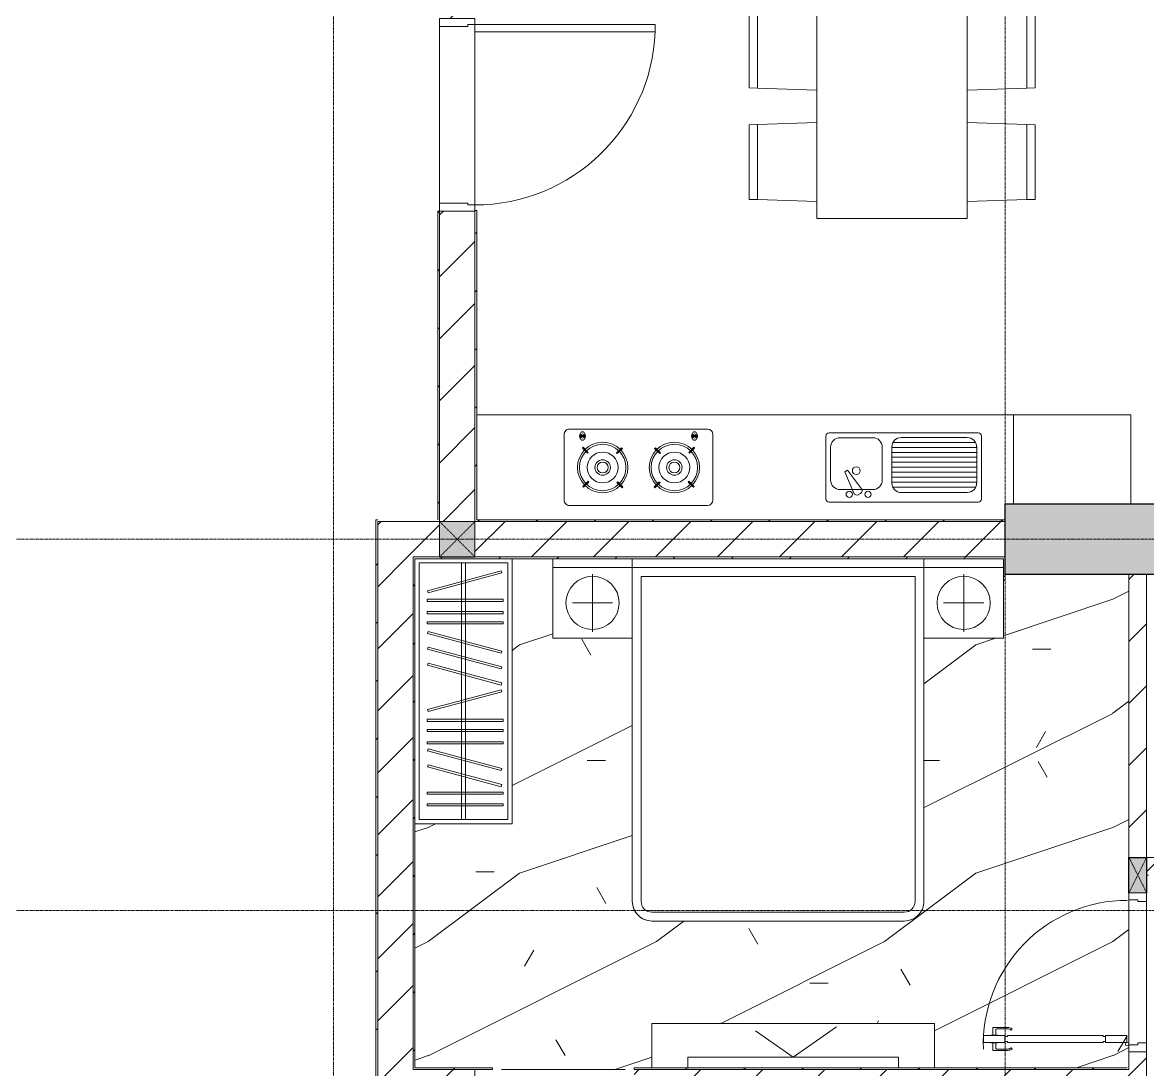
# Model space of a CAD drawing. Header units: millimetres. Extents: x 5121 to 246734, y -48180 to 129206.
# Drawn here: x 116493 to 122858, y 50537 to 56460 of the extents above; entities that cross this region are included whole.
import ezdxf

# ---------------------------------------------------------------- set-up
doc = ezdxf.new("R2010")
doc.units = ezdxf.units.MM
doc.linetypes.add('Dash', pattern=[6, 3, -3])
doc.linetypes.add('Grid Line', pattern=[22.225, 12.7, -3.175, 3.175, -3.175])
for name, color, linetype, lineweight in [('0-1', 7, 'Continuous', 5), ('A-DETL-GENF', 92, 'Continuous', 9), ('A-DETL-GENF-1', 50, 'Continuous', 9), ('A-DOOR', 31, 'Continuous', 9), ('A-DOOR-1', 253, 'Continuous', 9), ('A-DOOR-2', 50, 'Continuous', 9), ('A-DOOR-FRAM', 31, 'Continuous', 9), ('A-FLOR-1', 50, 'Continuous', 9), ('A-FLOR-PATT-1', 9, 'Continuous', 9), ('A-WALL', 113, 'Continuous', 9), ('A-WALL-1', 250, 'Continuous', 18), ('A-WALL-2', 50, 'Continuous', 9), ('A-WALL-PATT-1', 9, 'Continuous', 9), ('A-WALL-PATT-2', 50, 'Continuous', 9), ('A-WALL-PATT-3', 111, 'Continuous', 9), ('I-FURN', 30, 'Continuous', 9), ('I-FURN-1', 253, 'Continuous', 9), ('S-COLS', 52, 'Continuous', 9), ('S-COLS-1', 7, 'Continuous', 5), ('S-COLS-2', 10, 'Continuous', 25), ('S-COLS-3', 50, 'Continuous', 9), ('S-COLS-4', 253, 'Continuous', 9), ('S-COLS-5', 52, 'Continuous', 25), ('S-COLS-6', 52, 'Dash', 9), ('S-COLS-HDLN', 52, 'Dash', 9), ('S-COLS-HDLN-1', 50, 'Dash', 9), ('S-GRID-1', 1, 'Grid Line', 9)]:
    doc.layers.add(name, color=color, linetype=linetype, lineweight=lineweight)
pattern_1 = [(45, (0, 0), (-175.3625, 175.3625), [])]
pattern_2 = [(45, (0, 0), (-164.40233, 164.40233), [])]

# ---------------------------------------------------------------- blocks, each defined once
blk = doc.blocks.new('M_Concrete-Rectangular-Column2 - 400x1300-812637-TKCS_MB TỔNG THỂ TẦNG 1')
at = {"layer": 'S-COLS-3'}
blk.add_hatch(color=256, dxfattribs=at).paths.add_polyline_path([(650, 200), (-650, 200), (-650, -200), (650, -200), (650, 100)])
at = {"layer": 'S-COLS-2'}
for p, q in [((-650, 200), (650, 200)), ((-650, -200), (-650, 200)), ((650, 200), (650, -200)), ((650, -200), (-650, -200))]:
    blk.add_line(p, q, dxfattribs=at)
blk = doc.blocks.new('NCV_TKTC_KET CAU_rvt-1-TKCS_MB TỔNG THỂ TẦNG 1')
at = {"layer": 'S-COLS-3'}
blk.add_blockref('M_Concrete-Rectangular-Column2 - 400x1300-812637-TKCS_MB TỔNG THỂ TẦNG 1', (122702.6, 53536.9), dxfattribs=at)
blk = doc.blocks.new('DOOR_CW_01 CANH MO-PANEL KINH - DIW_01-900x2200-CỬA GỖ VÂN LAMINATE-553393-TKCS_MB TỔNG THỂ TẦNG 1')
at = {"layer": 'A-DETL-GENF-1'}
for p, q in [((-399, 831.8), (-397, 831.8)), ((-399, 792.2), (-399, 831.8)), ((-397, 872), (-357, 872)), ((-397, 752), (-397, 872)), ((-397, 792.2), (-397, 831.8)), ((-357, 872), (-357, 752)), ((-357, 792.2), (-357, 831.8)), ((-355, 831.8), (-357, 831.8)), ((-355, 792.2), (-355, 831.8)), ((-442, 737), (-442, 816.5)), ((-399, 820.5), (-438, 820.5)), ((-434, 799.5), (-434, 737)), ((-399, 803.5), (-430, 803.5)), ((-397, 792.2), (-399, 792.2)), ((-357, 792.2), (-355, 792.2)), ((-355, 820.5), (-316, 820.5)), ((-355, 803.5), (-324, 803.5)), ((-320, 799.5), (-320, 737)), ((-312, 737), (-312, 816.5)), ((-433.9, 711.2), (-427.3, 715.8)), ((-357, 752), (-397, 752)), ((-397, 738), (-391, 738)), ((-397, 738), (-397, 196)), ((-363, 752), (-391, 752)), ((-391, 752), (-391, 738)), ((-363, 738), (-363, 752)), ((-357, 738), (-363, 738)), ((-357, 196), (-357, 738)), ((-320.1, 711.2), (-326.7, 715.8)), ((-397, 196), (-391, 196)), ((-391, 196), (-391, 182)), ((-357, 196), (-363, 196)), ((-363, 182), (-363, 196)), ((-357, 182), (-397, 182)), ((-397, 182), (-397, 62)), ((-391, 182), (-363, 182)), ((-357, 62), (-357, 182)), ((-397, 62), (-357, 62))]:
    blk.add_line(p, q, dxfattribs=at)
blk.add_circle((-407, 60), 10, dxfattribs=at)
for centre, radius, start, end in [((-407, 60), 814, 360, 92), ((-438, 816.5), 4, 90, 180), ((-430, 799.5), 4, 90, 180), ((-324, 799.5), 4, 360, 90), ((-316, 816.5), 4, 0, 90), ((-397, 737), 45, 180, 215), ((-397, 737), 37, 180, 215), ((-357, 737), 37, 325, 0), ((-357, 737), 45, 325, 0)]:
    blk.add_arc(centre, radius, start, end, dxfattribs=at)
at = {"layer": 'A-DOOR-2'}
for p, q in [((-410, 50), (-450, 50)), ((-450, 50), (-450, -50)), ((-410, 0), (-410, 50)), ((-400, 0), (-410, 0)), ((-407, 50), (-382, 50)), ((-400, -50), (-400, 0)), ((410, 0), (400, 0)), ((400, 0), (400, -50)), ((450, 50), (410, 50)), ((410, 50), (410, 0)), ((450, -50), (450, 50)), ((-450, -50), (-400, -50)), ((400, -50), (450, -50))]:
    blk.add_line(p, q, dxfattribs=at)
blk = doc.blocks.new('G1_SOF - BO TRU - 100x200-V107-TKCS_MB TỔNG THỂ TẦNG 1')
at = {"layer": 'S-COLS-3'}
blk.add_hatch(color=256, dxfattribs=at).paths.add_polyline_path([(50, -100), (50, 100), (-50, 100), (-50, -100), (-45.2, -100)])
at = {"layer": 'S-COLS-2'}
for p, q in [((-50, -100), (-50, 100)), ((50, 100), (50, -100)), ((50, -100), (-50, -100))]:
    blk.add_line(p, q, dxfattribs=at)
at = {"layer": 'S-COLS-HDLN-1'}
for p, q in [((50, -100), (-50, 100)), ((-50, -100), (50, 100))]:
    blk.add_line(p, q, dxfattribs=at)
blk = doc.blocks.new('GIUONG NGU-2TAB-1600x2000 - GIUONG NGU-2TAB-1600x2000-851491-TKCS_MB TỔNG THỂ TẦNG 1')
at = {"layer": 'I-FURN-1'}
for p, q in [((569.6, 2050), (1997.1, 2050)), ((1997.1, 2050), (569.6, 2050)), ((1997.1, 2000), (569.6, 2000)), ((458.5, 50), (458.5, 1938.9)), ((458.5, 1938.9), (458.5, 50)), ((508.5, 1938.9), (508.5, 100)), ((2058.2, 100), (2058.2, 1938.9)), ((2108.2, 1938.9), (2108.2, 50)), ((2108.2, 50), (2108.2, 1938.9)), ((8.5, 50), (8.5, 450.3)), ((8.5, 450.3), (458.5, 450.3)), ((8.5, 450.3), (458.5, 450.3)), ((8.5, 50), (8.5, 450.3)), ((458.5, 450.3), (458.5, 50)), ((458.5, 450.3), (458.5, 50)), ((2108.2, 50), (2108.2, 450.3)), ((2108.2, 450.3), (2558.2, 450.3)), ((2108.2, 450.3), (2108.2, 50)), ((2558.2, 450.3), (2108.2, 450.3)), ((2558.2, 450.3), (2558.2, 50)), ((2558.2, 50), (2558.2, 450.3)), ((233.5, 86.8), (233.5, 413.5)), ((2333.2, 86.8), (2333.2, 413.5)), ((120.2, 250.2), (346.8, 250.2)), ((2446.5, 250.2), (2219.8, 250.2)), ((508.5, 100), (2058.2, 100)), ((458.5, 50), (8.5, 50)), ((8.5, 0), (8.5, 50)), ((8.5, 50), (458.5, 50)), ((458.5, 50), (8.5, 50)), ((2108.2, 50), (458.5, 50)), ((458.5, 50), (458.5, 0)), ((458.5, 0), (458.5, 50)), ((458.5, 50), (2108.2, 50)), ((458.5, 50), (2108.2, 50)), ((2558.2, 50), (2108.2, 50)), ((2108.2, 50), (2558.2, 50)), ((2108.2, 0), (2108.2, 50)), ((2108.2, 50), (2108.2, 0)), ((2108.2, 50), (2558.2, 50)), ((2558.2, 50), (2558.2, 0))]:
    blk.add_line(p, q, dxfattribs=at)
for centre in [(233.5, 250.2), (2333.2, 250.2)]:
    blk.add_circle(centre, 150.7, dxfattribs=at)
for centre, radius, start, end in [((569.6, 1938.9), 111.1, 90, 180), ((569.6, 1938.9), 111.1, 90, 180), ((1997.1, 1938.9), 111.1, 0, 90), ((1997.1, 1938.9), 111.1, 360, 90), ((569.6, 1938.9), 61.1, 90, 180), ((1997.1, 1938.9), 61.1, 360, 90)]:
    blk.add_arc(centre, radius, start, end, dxfattribs=at)
blk = doc.blocks.new('TU QUAN AO-SUITE ROOM_3 - TU QUAN AO-SUITE ROOM_3-V109-TKCS_MB TỔNG THỂ TẦNG 1')
at = {"layer": 'I-FURN-1'}
for p, q in [((0, -1500), (0, 0)), ((0, 0), (0, -1500)), ((-526, -24), (-24, -24)), ((-526, -1476), (-526, -24)), ((-526, -24), (-526, -600)), ((-287, -24), (-287, -576)), ((-263, -24), (-263, -576)), ((-24, -24), (-24, -1476)), ((-478.3, -181.1), (-61.3, -69.4)), ((-58.2, -80.9), (-475.2, -192.7)), ((-61.3, -69.4), (-58.2, -80.9)), ((-475.2, -192.7), (-478.3, -181.1)), ((-480.1, -229.7), (-50.1, -229.7)), ((-480.1, -241.7), (-480.1, -229.7)), ((-50.1, -241.7), (-480.1, -241.7)), ((-50.1, -229.7), (-50.1, -241.7)), ((-480.1, -299.2), (-50.1, -299.2)), ((-480.1, -311.2), (-480.1, -299.2)), ((-50.1, -311.2), (-480.1, -311.2)), ((-50.1, -299.2), (-50.1, -311.2)), ((-480.1, -356.4), (-50.1, -356.4)), ((-480.1, -368.4), (-480.1, -356.4)), ((-50.1, -368.4), (-480.1, -368.4)), ((-50.1, -356.4), (-50.1, -368.4)), ((-475.2, -411.5), (-478.3, -423.1)), ((-478.3, -423.1), (-61.3, -534.9)), ((-58.2, -523.3), (-475.2, -411.5)), ((-475.2, -500.3), (-478.3, -511.9)), ((-58.2, -612.1), (-475.2, -500.3)), ((-478.3, -511.9), (-61.3, -623.6)), ((-61.3, -534.9), (-58.2, -523.3)), ((-526, -1476), (-526, -600)), ((-475.2, -591.5), (-478.3, -603.1)), ((-478.3, -603.1), (-61.3, -714.9)), ((-58.2, -703.3), (-475.2, -591.5)), ((-287, -576), (-287, -1476)), ((-263, -576), (-263, -1476)), ((-61.3, -623.6), (-58.2, -612.1)), ((-478.3, -853.9), (-61.3, -742.1)), ((-58.2, -753.7), (-475.2, -865.5)), ((-61.3, -714.9), (-58.2, -703.3)), ((-61.3, -742.1), (-58.2, -753.7)), ((-475.2, -865.5), (-478.3, -853.9)), ((-480.1, -908.6), (-480.1, -920.6)), ((-480.1, -908.6), (-480.1, -920.6)), ((-50.1, -908.6), (-480.1, -908.6)), ((-480.1, -920.6), (-50.1, -920.6)), ((-50.1, -920.6), (-50.1, -908.6)), ((-480.1, -965.8), (-480.1, -977.8)), ((-480.1, -965.8), (-480.1, -977.8)), ((-50.1, -965.8), (-480.1, -965.8)), ((-480.1, -977.8), (-50.1, -977.8)), ((-50.1, -977.8), (-50.1, -965.8)), ((-480.1, -1035.3), (-480.1, -1047.3)), ((-480.1, -1035.3), (-480.1, -1047.3)), ((-50.1, -1035.3), (-480.1, -1035.3)), ((-480.1, -1047.3), (-50.1, -1047.3)), ((-475.2, -1075.3), (-478.3, -1086.9)), ((-58.2, -1187.1), (-475.2, -1075.3)), ((-50.1, -1047.3), (-50.1, -1035.3)), ((-478.3, -1086.9), (-61.3, -1198.6)), ((-475.2, -1166.5), (-478.3, -1178.1)), ((-478.3, -1178.1), (-61.3, -1289.9)), ((-58.2, -1278.3), (-475.2, -1166.5)), ((-61.3, -1198.6), (-58.2, -1187.1)), ((-480.1, -1320.5), (-480.1, -1332.5)), ((-480.1, -1320.5), (-480.1, -1332.5)), ((-50.1, -1320.5), (-480.1, -1320.5)), ((-480.1, -1332.5), (-50.1, -1332.5)), ((-61.3, -1289.9), (-58.2, -1278.3)), ((-50.1, -1332.5), (-50.1, -1320.5)), ((-480.1, -1386.9), (-480.1, -1398.9)), ((-480.1, -1386.9), (-480.1, -1398.9)), ((-50.1, -1386.9), (-480.1, -1386.9)), ((-480.1, -1398.9), (-50.1, -1398.9)), ((-50.1, -1398.9), (-50.1, -1386.9)), ((-550, -1500), (0, -1500)), ((0, -1500), (-550, -1500)), ((-24, -1476), (-526, -1476))]:
    blk.add_line(p, q, dxfattribs=at)
blk = doc.blocks.new('RES_BAN AN - RES_BAN AN-850638-TKCS_MB TỔNG THỂ TẦNG 1')
at = {"layer": 'I-FURN-1'}
for p, q in [((0, 0), (0, -250)), ((1600, -250), (1600, 0)), ((0, -250), (1600, -250))]:
    blk.add_line(p, q, dxfattribs=at)
blk = doc.blocks.new('KE TIVI-2 - KE TIVI-2-842843-TKCS_MB TỔNG THỂ TẦNG 1')
at = {"layer": 'I-FURN-1'}
for p, q in [((-595.6, 0), (-595.6, -60)), ((-595.6, -60), (595.6, -60)), ((0, -60), (-245.7, -232.1)), ((213, -209.1), (0, -60)), ((595.6, -60), (595.6, 0))]:
    blk.add_line(p, q, dxfattribs=at)
blk = doc.blocks.new('HE BEP A1 - HE BEP A 2-V158-TKCS_MB TỔNG THỂ TẦNG 1')
at = {"layer": 'I-FURN'}
for p, q in [((710, 594.4), (720, 594.4)), ((3700, 594.4), (3700, 0)), ((3700, 594.4), (3700, 0)), ((3175.6, 513.2), (2394, 513.2)), ((0, 504.4), (0, 0)), ((662.4, 0), (662.4, 504.4)), ((662.4, 0), (662.4, 504.4)), ((844.9, 120.7), (844.9, 476.9)), ((862.4, 494.4), (1706.9, 494.4)), ((1541.1, 452.3), (1528.6, 445.1)), ((1724.4, 476.9), (1724.4, 120.7)), ((2364, 483.2), (2364, 111.2)), ((3205.6, 483.2), (3205.6, 111.2)), ((871.5, 386.8), (871.5, 182.3)), ((876.4, 408.9), (1346.8, 408.9)), ((1298.3, 440.1), (924.9, 440.1)), ((1351.6, 182.3), (1351.6, 386.8)), ((1644.4, 423.2), (1459, 423.2)), ((1602.7, 313.4), (1523.8, 418.4)), ((1566.6, 443.1), (1618.1, 322.3)), ((2474.5, 410.3), (2470.1, 405.9)), ((2470.1, 405.9), (2499.2, 376.7)), ((2503.6, 381.1), (2474.5, 410.3)), ((2692.1, 413), (2663, 383.9)), ((2663, 383.9), (2667.3, 379.5)), ((2667.3, 379.5), (2696.5, 408.6)), ((2696.5, 408.6), (2692.1, 413)), ((2873.2, 408.6), (2877.5, 413)), ((2902.3, 379.5), (2873.2, 408.6)), ((2877.5, 413), (2906.7, 383.9)), ((2906.7, 383.9), (2902.3, 379.5)), ((3066, 381.1), (3095.1, 410.3)), ((3099.5, 405.9), (3070.4, 376.7)), ((3095.1, 410.3), (3099.5, 405.9)), ((871.5, 380.9), (1351.6, 380.9)), ((871.5, 352.9), (1351.6, 352.9)), ((871.5, 324.9), (1351.6, 324.9)), ((1405.6, 369.9), (1405.6, 183.2)), ((1618.1, 322.3), (1602.7, 313.4)), ((1697.8, 183.2), (1697.8, 369.9)), ((2499.2, 376.7), (2503.6, 381.1)), ((3070.4, 376.7), (3066, 381.1)), ((871.5, 296.9), (1351.6, 296.9)), ((871.5, 268.9), (1351.6, 268.9)), ((871.5, 240.9), (1351.6, 240.9)), ((871.5, 212.9), (1351.6, 212.9)), ((2467.4, 188.3), (2496.5, 217.4)), ((2500.9, 213), (2471.8, 183.9)), ((2496.5, 217.4), (2500.9, 213)), ((2660.2, 215.8), (2664.6, 220.2)), ((2689.3, 186.7), (2660.2, 215.8)), ((2664.6, 220.2), (2693.7, 191.1)), ((2693.7, 191.1), (2689.3, 186.7)), ((2905, 220.2), (2875.9, 191.1)), ((2875.9, 191.1), (2880.3, 186.7)), ((2880.3, 186.7), (2909.4, 215.8)), ((2909.4, 215.8), (2905, 220.2)), ((3073.1, 217.4), (3068.7, 213)), ((3068.7, 213), (3097.9, 183.9)), ((3102.3, 188.3), (3073.1, 217.4)), ((871.5, 184.9), (1351.6, 184.9)), ((877.9, 156.9), (1345.2, 156.9)), ((924.9, 128.9), (1298.3, 128.9)), ((1459, 129.9), (1644.4, 129.9)), ((2471.8, 183.9), (2467.4, 188.3)), ((3097.9, 183.9), (3102.3, 188.3)), ((1706.9, 103.2), (862.4, 103.2)), ((3175.6, 81.2), (2394, 81.2)), ((2451.6, 122.3), (2451.6, 118.3)), ((2484.1, 122.3), (2451.6, 122.3)), ((2451.6, 118.3), (2484.1, 118.3)), ((2484.1, 118.3), (2484.1, 122.3)), ((3085.5, 118.3), (3085.5, 122.3)), ((3085.5, 122.3), (3118, 122.3)), ((3118, 118.3), (3085.5, 118.3)), ((3118, 122.3), (3118, 118.3)), ((0, 0), (662.4, 0)), ((3700, 0), (662.4, 0))]:
    blk.add_line(p, q, dxfattribs=at)
for centre, radius in [((1485.9, 449.9), 17.8), ((1592.6, 449.9), 17.8), ((2581.9, 298.5), 142.6), ((2581.9, 298.5), 131.3), ((2581.9, 298.5), 87.2), ((2987.7, 298.5), 142.6), ((2987.7, 298.5), 131.3), ((2987.7, 298.5), 87.2), ((1552.8, 316.6), 22.2), ((2581.9, 298.5), 43.6), ((2581.9, 298.5), 30.9), ((2987.7, 298.5), 43.6), ((2987.7, 298.5), 30.9)]:
    blk.add_circle(centre, radius, dxfattribs=at)
for centre, radius, start, end in [((2394, 483.2), 30, 90, 180), ((3175.6, 483.2), 30, 360, 90), ((862.4, 476.9), 17.5, 90, 180), ((1549.9, 436.9), 17.8, 20.53791, 119.9521), ((1706.9, 476.9), 17.5, 0, 90), ((924.9, 386.8), 53.3, 90, 180), ((1298.3, 386.8), 53.3, 360, 90), ((1459, 369.9), 53.3, 90, 180), ((1537.5, 429.7), 17.8, 119.9521, 219.46175), ((1644.4, 369.9), 53.3, 360, 90), ((924.9, 182.3), 53.3, 180, 270), ((1298.3, 182.3), 53.3, 270, 360), ((1459, 183.2), 53.3, 180, 270), ((1644.4, 183.2), 53.3, 270, 360), ((2485.1, 120.7), 33.5, 163.94189, 180), ((2476.6, 123.1), 24.7, 145.20397, 163.94189), ((2467.8, 120.3), 11.6, 9.9102, 170.0898), ((2471.3, 126.9), 18.1, 120.79762, 145.20397), ((2467.9, 132.6), 11.5, 90, 120.79762), ((2467.9, 132.6), 11.5, 59.20238, 90), ((2464.5, 126.9), 18.1, 34.79603, 59.20238), ((2459.1, 123.1), 24.7, 16.05811, 34.79603), ((2450.6, 120.7), 33.5, 0, 16.05811), ((3119, 120.7), 33.5, 163.94189, 180), ((3110.5, 123.1), 24.7, 145.20397, 163.94189), ((3105.2, 126.9), 18.1, 120.79762, 145.20397), ((3101.8, 120.3), 11.6, 9.9102, 170.0898), ((3101.8, 132.6), 11.5, 90, 120.79762), ((3101.8, 132.6), 11.5, 59.20238, 90), ((3098.4, 126.9), 18.1, 34.79603, 59.20238), ((3093, 123.1), 24.7, 16.05811, 34.79603), ((3084.5, 120.7), 33.5, 0, 16.05811), ((862.4, 120.7), 17.5, 180, 270), ((1706.9, 120.7), 17.5, 270, 360), ((2394, 111.2), 30, 180, 270), ((2485.1, 120.7), 33.5, 180, 196.05811), ((2476.6, 118.2), 24.7, 196.05811, 214.79603), ((2467.8, 120.3), 11.6, 189.71775, 350.28225), ((2471.3, 114.5), 18.1, 214.79603, 239.20238), ((2467.9, 108.8), 11.5, 239.20238, 270), ((2467.9, 108.8), 11.5, 270, 300.79762), ((2464.5, 114.5), 18.1, 300.79762, 325.20397), ((2459.1, 118.2), 24.7, 325.20397, 343.94189), ((2450.6, 120.7), 33.5, 343.94189, 0), ((3119, 120.7), 33.5, 180, 196.05811), ((3110.5, 118.2), 24.7, 196.05811, 214.79603), ((3105.2, 114.5), 18.1, 214.79603, 239.20238), ((3101.8, 120.3), 11.6, 189.71775, 350.28225), ((3101.8, 108.8), 11.5, 239.20238, 270), ((3101.8, 108.8), 11.5, 270, 300.79762), ((3098.4, 114.5), 18.1, 300.79762, 325.20397), ((3093, 118.2), 24.7, 325.20397, 343.94189), ((3084.5, 120.7), 33.5, 343.94189, 0), ((3175.6, 111.2), 30, 270, 0)]:
    blk.add_arc(centre, radius, start, end, dxfattribs=at)
at = {"layer": 'I-FURN-1'}
for p, q in [((720, 594.4), (710, 594.4)), ((3700, 0), (3700, 594.4)), ((0, 504.4), (0, 0)), ((0, 0), (3700, 0))]:
    blk.add_line(p, q, dxfattribs=at)
blk = doc.blocks.new('RES_BAN AN 1 - RES_BAN AN 1-V100-TKCS_MB TỔNG THỂ TẦNG 1')
at = {"layer": 'I-FURN-1'}
for p, q in [((-425, 1275), (425, 1275)), ((-425, 0), (-425, 1275)), ((425, 1275), (425, 0)), ((-761.9, 1168.8), (-809.6, 1167.2)), ((-809.6, 1167.2), (-809.6, 745.3)), ((-425, 1180), (-761.9, 1168.8)), ((-761.9, 1168.8), (-761.9, 743.8)), ((-761.9, 743.8), (-761.9, 1168.8)), ((-425, 732.5), (-425, 1180)), ((425, 1180), (761.9, 1168.8)), ((425, 732.5), (425, 1180)), ((761.9, 1168.8), (761.9, 743.8)), ((761.9, 1168.8), (761.9, 743.8)), ((809.6, 1167.2), (761.9, 1168.8)), ((809.6, 745.3), (809.6, 1167.2)), ((-809.6, 745.3), (-761.9, 743.8)), ((-761.9, 743.8), (-425, 732.5)), ((761.9, 743.8), (425, 732.5)), ((761.9, 743.8), (809.6, 745.3)), ((-809.6, 536.9), (-761.9, 538.5)), ((-809.6, 115.1), (-809.6, 536.9)), ((-425, 549.7), (-761.9, 538.5)), ((-761.9, 538.5), (-761.9, 113.5)), ((-761.9, 538.5), (-761.9, 113.5)), ((-425, 102.3), (-425, 549.7)), ((425, 549.7), (761.9, 538.5)), ((425, 102.3), (425, 549.7)), ((761.9, 538.5), (761.9, 113.5)), ((761.9, 538.5), (809.6, 536.9)), ((761.9, 113.5), (761.9, 538.5)), ((809.6, 536.9), (809.6, 115.1)), ((-761.9, 113.5), (-809.6, 115.1)), ((-761.9, 113.5), (-425, 102.3)), ((761.9, 113.5), (425, 102.3)), ((809.6, 115.1), (761.9, 113.5))]:
    blk.add_line(p, q, dxfattribs=at)
blk = doc.blocks.new('NCV_TKTC_TANG 1_rvt-1-TKCS_MB TỔNG THỂ TẦNG 1')
at = {"layer": 'A-FLOR-PATT-1'}
h = blk.add_hatch(dxfattribs=at)
h.set_pattern_fill('FP_5', color=256, style=0, pattern_type=2)
h.set_pattern_definition([(0, (0, 0), (2519.68, 629.92), [103.937, -1785.823, 103.937, -1785.823, -10078.72]), (0, (0, 0), (2519.68, 629.92), [-3779.52, 103.937, -3675.583, 103.937, -1785.823, -4409.44]), (0, (0, 0), (2519.68, 629.92), [-9448.8, 103.937, -1155.903, 103.937, -3045.663]), (120, (944.9, 314.96), (-1805.3667, 1867.147), [103.937, -1785.823, 103.937, -11864.543]), (120, (944.9, 314.96), (-1805.3667, 1867.147), [-1993.697, -1785.823, 103.937, -3675.583, -6299.2]), (120, (944.9, 314.96), (-1805.3667, 1867.147), [-7559.04, 103.937, -1785.823, 103.937, -4305.503]), (120, (944.9, 314.96), (-1805.3667, 1867.147), [-9552.737, -1155.903, 103.937, -3045.663]), (240, (1259.84, 1574.8), (-714.3133, -2497.067), [103.937, -1785.823, 103.937, -11864.543]), (240, (1259.84, 1574.8), (-714.3133, -2497.067), [-1993.697, -1785.823, 103.937, -3675.583, -6299.2]), (240, (1259.84, 1574.8), (-714.3133, -2497.067), [-7559.04, 103.937, -1785.823, 103.937, -4305.503]), (240, (1259.84, 1574.8), (-714.3133, -2497.067), [-9552.737, -1155.903, 103.937, -3045.663])])
h.paths.add_polyline_path([(119948.5, 50536.9), (119952.6, 50536.9), (119952.6, 50546.9), (120052.6, 50546.9), (120052.6, 50796.9), (121652.6, 50796.9), (121652.6, 50546.9), (122752.6, 50546.9), (122751.9, 53336.9), (122052.6, 53336.9), (122052.6, 53326.9), (122042.6, 53326.9), (122042.5, 52976.6), (121592.5, 52976.6), (121589.7, 51467), (121588.7, 51459.3), (121577.6, 51432.5), (121559.9, 51409.5), (121536.9, 51391.8), (121510.1, 51380.7), (121477.6, 51376.9), (120053.9, 51376.9), (120025.2, 51380.7), (119998.4, 51391.8), (119975.4, 51409.5), (119957.7, 51432.5), (119946.6, 51459.3), (119942.8, 51488), (119942.8, 52976.6), (119492.8, 52976.6), (119492.8, 53426.9), (119262.6, 53426.9), (119262.6, 51926.9), (118712.6, 51926.9), (118713.8, 50546.9), (119152.6, 50546.9), (119152.6, 50536.9), (119912.6, 50536.9)])
h = blk.add_hatch(dxfattribs=at)
h.set_pattern_fill('FP_4', color=256, style=0, pattern_type=2)
h.set_pattern_definition([(216.87, (516.46, 1291.15), (3873.4454, 2582.3069), [645.575, -5810.175]), (206.565, (1291.15, 903.8), (-1291.1515, -1291.1492), [1443.55, -1443.55]), (198.435, (1291.15, 258.23), (-2582.2983, -1291.1527), [816.596, -3266.38])])
h.paths.add_polyline_path([(119948.5, 50536.9), (119952.6, 50536.9), (119952.6, 50546.9), (120052.6, 50546.9), (120052.6, 50796.9), (121652.6, 50796.9), (121652.6, 50546.9), (122752.6, 50546.9), (122751.9, 53336.9), (122052.6, 53336.9), (122052.6, 53326.9), (122042.6, 53326.9), (122042.5, 52976.6), (121592.5, 52976.6), (121589.7, 51467), (121588.7, 51459.3), (121577.6, 51432.5), (121559.9, 51409.5), (121536.9, 51391.8), (121510.1, 51380.7), (121477.6, 51376.9), (120053.9, 51376.9), (120025.2, 51380.7), (119998.4, 51391.8), (119975.4, 51409.5), (119957.7, 51432.5), (119946.6, 51459.3), (119942.8, 51488), (119942.8, 52976.6), (119492.8, 52976.6), (119492.8, 53426.9), (119262.6, 53426.9), (119262.6, 51926.9), (118712.6, 51926.9), (118713.8, 50546.9), (119152.6, 50546.9), (119152.6, 50536.9), (119912.6, 50536.9)])
at = {"layer": 'A-WALL-PATT-1'}
h = blk.add_hatch(dxfattribs=at)
h.set_pattern_fill('FP_2', color=256, style=0, pattern_type=2)
h.set_pattern_definition(pattern_1)
h.paths.add_polyline_path([(122752.6, 48636.9), (122852.6, 48636.9), (122852.6, 49537.3), (122752.6, 49537.3), (122752.6, 48782.6)])
h.paths.add_polyline_path([(122752.6, 50337.3), (122852.6, 50337.3), (122852.6, 50636.9), (122752.6, 50636.9), (122752.6, 50426.9)])
h.paths.add_polyline_path([(122847.8, 51736.9), (122852.6, 51736.9), (122852.6, 53336.9), (122752.6, 53336.9), (122752.6, 51736.9)])
h = blk.add_hatch(dxfattribs=at)
h.set_pattern_fill('FP_2', color=256, style=0, pattern_type=2)
h.set_pattern_definition(pattern_1)
h.paths.add_polyline_path([(122852.6, 51636.9), (122902.6, 51636.9), (122902.6, 51736.9), (122852.6, 51736.9)])
h.paths.add_polyline_path([(123852.6, 51636.9), (123852.6, 51736.9), (123802.6, 51736.9), (123802.6, 51636.9), (123842.9, 51636.9)])
h = blk.add_hatch(dxfattribs=at)
h.set_pattern_fill('FP_2', color=256, style=0, pattern_type=2)
h.set_pattern_definition(pattern_1)
h.paths.add_polyline_path([(120852.6, 50436.9), (120852.6, 50536.9), (119952.6, 50536.9), (119952.6, 50436.9), (120565.8, 50436.9)])
h.paths.add_polyline_path([(119152.6, 50436.9), (119152.6, 50536.9), (119052.6, 50536.9), (119052.6, 50436.9)])
h = blk.add_hatch(dxfattribs=at)
h.set_pattern_fill('FP_2', color=256, style=0, pattern_type=2)
h.set_pattern_definition(pattern_1)
h.paths.add_polyline_path([(120852.6, 50436.9), (122752.6, 50436.9), (122752.6, 50536.9), (120852.6, 50536.9)])
at = {"layer": 'A-WALL-PATT-2'}
h = blk.add_hatch(dxfattribs=at)
h.set_pattern_fill('FP_10', color=256, style=0, pattern_type=2)
h.set_pattern_definition(pattern_2)
h.paths.add_polyline_path([(119052.5, 53636.9), (119062.5, 53637.3), (119062.5, 55396.9), (119052.5, 55396.9), (119052.5, 53786.9)])
h.paths.add_polyline_path([(119056.7, 56486.9), (119062.5, 56486.9), (119062.5, 56636.9), (119052.5, 56635.3), (119052.5, 56486.9)])
h = blk.add_hatch(dxfattribs=at)
h.set_pattern_fill('FP_10', color=256, style=0, pattern_type=2)
h.set_pattern_definition(pattern_2)
h.paths.add_polyline_path([(119062.5, 53636.9), (122042.6, 53636.9), (122042.6, 53646.9), (119062.5, 53646.9), (119062.5, 53637.3)])
h = blk.add_hatch(dxfattribs=at)
h.set_pattern_fill('FP_10', color=256, style=0, pattern_type=2)
h.set_pattern_definition(pattern_2)
h.paths.add_polyline_path([(118702.6, 50546.9), (118712.6, 50546.9), (118712.6, 53436.9), (118702.6, 53436.9), (118702.6, 50548.3)])
h = blk.add_hatch(dxfattribs=at)
h.set_pattern_fill('FP_10', color=256, style=0, pattern_type=2)
h.set_pattern_definition(pattern_2)
h.paths.add_polyline_path([(119152.6, 53426.9), (122052.6, 53426.9), (122052.6, 53436.9), (118712.6, 53436.6), (118713.8, 53426.9), (119052.5, 53426.9)])
h = blk.add_hatch(dxfattribs=at)
h.set_pattern_fill('FP_10', color=256, style=0, pattern_type=2)
h.set_pattern_definition(pattern_2)
h.paths.add_polyline_path([(122045.1, 53326.9), (122052.6, 53326.9), (122052.6, 53426.9), (122042.6, 53426.9), (122042.6, 53326.9)])
h = blk.add_hatch(dxfattribs=at)
h.set_pattern_fill('FP_10', color=256, style=0, pattern_type=2)
h.set_pattern_definition(pattern_2)
h.paths.add_polyline_path([(120565.8, 50536.9), (122752.6, 50536.9), (122750.1, 50546.9), (119952.6, 50546.9), (119952.6, 50536.9), (120052.6, 50536.9)])
h.paths.add_polyline_path([(118713.8, 50536.9), (119152.6, 50536.9), (119151, 50546.9), (118702.6, 50546.9), (118702.6, 50536.9), (118712.6, 50536.9)])
at = {"layer": 'A-FLOR-1'}
for p, q in [((118852.5, 56438.3), (118852.5, 55438.3)), ((119052.5, 56448.3), (119052.5, 55428.3)), ((119052.5, 55428.3), (119052.5, 56448.3)), ((122752.6, 50676.9), (122752.6, 51496.9)), ((122852.6, 51486.9), (122852.6, 50686.9)), ((119202.6, 50536.9), (119902.6, 50536.9)), ((119902.6, 50536.9), (119202.6, 50536.9))]:
    blk.add_line(p, q, dxfattribs=at)
at = {"layer": 'A-WALL-1'}
for p, q in [((119062.5, 55396.9), (119052.5, 55396.9)), ((119052.5, 55393.3), (119052.5, 53636.9)), ((119062.5, 53646.9), (119062.5, 55396.9)), ((119052.5, 53636.9), (119062.5, 53636.9)), ((122042.6, 53646.9), (119062.5, 53646.9)), ((119062.5, 53636.9), (122042.6, 53636.9)), ((118712.6, 53436.9), (118702.6, 53436.9)), ((118702.6, 53436.9), (118702.6, 50546.9)), ((122052.6, 53436.9), (118712.6, 53436.9)), ((118712.6, 50546.9), (118712.6, 53426.9)), ((118712.6, 53426.9), (122042.6, 53426.9)), ((122042.6, 53426.9), (122042.6, 53326.9)), ((122042.6, 53326.9), (122052.6, 53326.9)), ((122752.6, 53336.9), (122752.6, 53326.9)), ((122852.6, 51736.9), (122852.6, 51746.9)), ((122852.6, 51636.9), (122862.6, 51636.9)), ((118702.6, 50546.9), (118702.6, 50536.9)), ((119152.6, 50546.9), (118712.6, 50546.9)), ((119152.6, 50536.9), (119152.6, 50546.9)), ((122742.6, 50546.9), (119952.6, 50546.9)), ((119952.6, 50546.9), (119952.6, 50536.9)), ((122752.6, 50546.9), (122752.6, 50536.9)), ((122752.6, 50536.9), (122752.6, 50546.9)), ((118702.6, 50536.9), (119052.6, 50536.9)), ((120852.6, 50536.9), (122752.6, 50536.9))]:
    blk.add_line(p, q, dxfattribs=at)
at = {"layer": 'A-WALL-2'}
for p, q in [((122752.6, 53326.9), (122752.6, 51736.9)), ((122852.6, 51746.9), (122852.6, 53336.9)), ((122902.6, 51736.9), (122852.6, 51736.9)), ((122752.6, 50676.9), (122752.6, 51496.9)), ((122852.6, 51486.9), (122852.6, 50686.9)), ((122752.6, 50636.9), (122752.6, 50546.9)), ((122852.6, 50337.3), (122852.6, 50636.9)), ((119052.6, 50536.9), (119152.6, 50536.9)), ((119952.6, 50536.9), (120852.6, 50536.9))]:
    blk.add_line(p, q, dxfattribs=at)
at = {"layer": 'A-DOOR-1', "rotation": 90.00000000000087}
blk.add_blockref('DOOR_CW_01 CANH MO-PANEL KINH - DIW_01-900x2200-CỬA GỖ VÂN LAMINATE-553393-TKCS_MB TỔNG THỂ TẦNG 1', (122802.6, 51086.9), dxfattribs=at)
at = {"layer": 'I-FURN-1', "rotation": 180}
for name, p in [('RES_BAN AN 1 - RES_BAN AN 1-V100-TKCS_MB TỔNG THỂ TẦNG 1', (121412.6, 56626.9)), ('HE BEP A1 - HE BEP A 2-V158-TKCS_MB TỔNG THỂ TẦNG 1', (122762.6, 54241.3)), ('GIUONG NGU-2TAB-1600x2000 - GIUONG NGU-2TAB-1600x2000-851491-TKCS_MB TỔNG THỂ TẦNG 1', (122051, 53426.9)), ('RES_BAN AN - RES_BAN AN-850638-TKCS_MB TỔNG THỂ TẦNG 1', (121652.6, 50546.9)), ('KE TIVI-2 - KE TIVI-2-842843-TKCS_MB TỔNG THỂ TẦNG 1', (120852.6, 50546.9))]:
    blk.add_blockref(name, p, dxfattribs=at)
at = {"layer": 'I-FURN-1'}
blk.add_blockref('TU QUAN AO-SUITE ROOM_3 - TU QUAN AO-SUITE ROOM_3-V109-TKCS_MB TỔNG THỂ TẦNG 1', (119262.6, 53426.9), dxfattribs=at)
at = {"layer": 'S-COLS-4', "rotation": 180}
blk.add_blockref('G1_SOF - BO TRU - 100x200-V107-TKCS_MB TỔNG THỂ TẦNG 1', (122802.6, 51636.9), dxfattribs=at)
blk = doc.blocks.new('FD_05 - FD_05-1000x2200mm-835433-TKCS_MB TỔNG THỂ TẦNG 1')
at = {"layer": 'A-DETL-GENF'}
for p, q in [((510, -100), (470, -100)), ((470, -100), (470, -1120)), ((510, -1120), (510, -100)), ((470, -1120), (510, -1120))]:
    blk.add_line(p, q, dxfattribs=at)
blk.add_arc((510, -100), 1020, 180, 267.75253, dxfattribs=at)
at = {"layer": 'A-DOOR-FRAM'}
for p, q in [((-545, 100), (-500, 100)), ((-545, -100), (-545, 100)), ((-500, 100), (-500, -60)), ((500, 100), (545, 100)), ((500, -60), (500, 100)), ((545, 100), (545, -100)), ((-500, -60), (-510, -60)), ((-510, -60), (-510, -100)), ((510, -60), (500, -60)), ((510, -100), (510, -60)), ((-510, -100), (-545, -100)), ((545, -100), (510, -100))]:
    blk.add_line(p, q, dxfattribs=at)
blk = doc.blocks.new('G1_SOF - BO TRU - 200x200-3051103-TKCS_MB TỔNG THỂ TẦNG 1')
at = {"layer": 'S-COLS-HDLN'}
for p, q in [((-100, -100), (100, 100)), ((100, -100), (-100, 100))]:
    blk.add_line(p, q, dxfattribs=at)

msp = doc.modelspace()

# ---------------------------------------------------------------- hatches: boundary and pattern name
at = {"layer": 'A-WALL-PATT-3'}
h = msp.add_hatch(dxfattribs=at)
h.set_pattern_fill('FP_43', color=256, style=0, pattern_type=2)
h.set_pattern_definition(pattern_2)
h.paths.add_polyline_path([(118852.5, 53636.9), (118852.5, 55393.3), (118842.5, 55391.1), (118842.5, 53636.9)])
h.paths.add_polyline_path([(118852.5, 56483.3), (118852.5, 57686.9), (118842.5, 57686.9), (118842.5, 56483.3)])
h = msp.add_hatch(dxfattribs=at)
h.set_pattern_fill('FP_1', color=256, style=0, pattern_type=2)
h.set_pattern_definition(pattern_1)
h.paths.add_polyline_path([(119052.5, 53636.9), (119052.5, 55393.3), (118852.5, 55393.3), (118852.9, 53636.9)])
h.paths.add_polyline_path([(119012.5, 56483.3), (119052.5, 56483.3), (119052.5, 56635.3), (118852.5, 56635.3), (118852.9, 56483.3)])
h.paths.add_polyline_path([(118852.5, 56835.3), (119052.5, 56835.3), (119052.5, 57686.9), (118852.5, 57686.9), (118852.5, 57142.6)])
h = msp.add_hatch(dxfattribs=at)
h.set_pattern_fill('FP_43', color=256, style=0, pattern_type=2)
h.set_pattern_definition(pattern_2)
h.paths.add_polyline_path([(118502.5, 49476.9), (118502.5, 53646.9), (118492.5, 53646.9), (118492.5, 49476.9), (118496.6, 49476.9)])
h = msp.add_hatch(dxfattribs=at)
h.set_pattern_fill('FP_1', color=256, style=0, pattern_type=2)
h.set_pattern_definition(pattern_1)
h.paths.add_polyline_path([(119952.6, 53436.9), (122052.6, 53436.9), (122052.6, 53636.9), (119052.5, 53636.9), (119052.5, 53436.9), (119263, 53436.9)])
h.paths.add_polyline_path([(118502.6, 53436.9), (118852.5, 53436.9), (118852.5, 53636.9), (118502.5, 53636.8), (118502.5, 53436.9)])
h = msp.add_hatch(dxfattribs=at)
h.set_pattern_fill('FP_1', color=256, style=0, pattern_type=2)
h.set_pattern_definition(pattern_1)
h.paths.add_polyline_path([(118702.6, 50536.9), (118702.6, 53436.9), (118502.6, 53436.9), (118502.6, 50536.9), (118602.5, 50536.9)])
h = msp.add_hatch(dxfattribs=at)
h.set_pattern_fill('FP_1', color=256, style=0, pattern_type=2)
h.set_pattern_definition(pattern_1)
h.paths.add_polyline_path([(118852.9, 50336.9), (119052.5, 50336.9), (119052.5, 50536.9), (118502.5, 50536.9), (118502.6, 50336.9), (118852.6, 50336.9)])
at = {"layer": 'S-COLS-1'}
msp.add_hatch(color=256, dxfattribs=at).paths.add_polyline_path([(119052.5, 53436.9), (119052.5, 53636.9), (118852.5, 53636.9), (118852.9, 53436.9)])

# ---------------------------------------------------------------- linework, layer by layer
at = {"layer": 'A-WALL'}
for p, q in [((118852.5, 55438.3), (118852.5, 56438.3)), ((119052.5, 56448.3), (119052.5, 55428.3)), ((118852.5, 53436.9), (118852.5, 55393.3)), ((118842.5, 53636.9), (118502.5, 53636.9)), ((118502.5, 53636.9), (118502.5, 53436.9)), ((118852.5, 53636.9), (119052.5, 53636.9)), ((119052.5, 53636.9), (119052.5, 53436.9))]:
    msp.add_line(p, q, dxfattribs=at)
at = {"layer": 'A-WALL-1'}
for p, q in [((118852.5, 55393.3), (118842.5, 55393.3)), ((118842.5, 55393.3), (118842.5, 53646.9)), ((119052.5, 53636.9), (119052.5, 55393.3)), ((118502.5, 53646.9), (118492.5, 53646.9)), ((118492.5, 53646.9), (118492.5, 49476.9)), ((118852.5, 53636.9), (118842.5, 53636.9)), ((118842.5, 53636.9), (118852.5, 53636.9)), ((122052.6, 53636.9), (119052.5, 53636.9)), ((118502.5, 49486.9), (118502.5, 53436.9)), ((118502.6, 53436.9), (118502.6, 50536.9)), ((118702.6, 53436.9), (118852.5, 53436.9)), ((118702.6, 50536.9), (118702.6, 53436.9)), ((119052.5, 53436.9), (122052.6, 53436.9)), ((119052.5, 50536.9), (118702.6, 50536.9)), ((119052.5, 48636.9), (119052.5, 50536.9))]:
    msp.add_line(p, q, dxfattribs=at)
at = {"layer": 'S-COLS'}
for p, q in [((119052.5, 53636.9), (118852.5, 53636.9)), ((118852.5, 53636.9), (118852.5, 53436.9)), ((119052.5, 53436.9), (119052.5, 53636.9))]:
    msp.add_line(p, q, dxfattribs=at)
at = {"layer": 'S-COLS-5'}
msp.add_line((118852.5, 53436.9), (119052.5, 53436.9), dxfattribs=at)
at = {"layer": 'S-GRID-1'}
for p, q in [((122052.6, 23210.6), (122052.6, 78232.7)), ((118252.6, 23210.6), (118252.6, 74295.7)), ((129301.8, 53536.9), (31601.8, 53536.9)), ((129301.8, 51436.9), (31601.8, 51436.9))]:
    msp.add_line(p, q, dxfattribs=at)

# ---------------------------------------------------------------- block references
at = {"layer": '0-1'}
for name in ['NCV_TKTC_KET CAU_rvt-1-TKCS_MB TỔNG THỂ TẦNG 1', 'NCV_TKTC_TANG 1_rvt-1-TKCS_MB TỔNG THỂ TẦNG 1']:
    msp.add_blockref(name, (0, 0), dxfattribs=at)
at = {"layer": 'A-DOOR', "rotation": 90.0000000000001}
msp.add_blockref('FD_05 - FD_05-1000x2200mm-835433-TKCS_MB TỔNG THỂ TẦNG 1', (118952.5, 55938.3), dxfattribs=at)
at = {"layer": 'S-COLS-6', "rotation": 180}
msp.add_blockref('G1_SOF - BO TRU - 200x200-3051103-TKCS_MB TỔNG THỂ TẦNG 1', (118952.5, 53536.9), dxfattribs=at)

doc.saveas('drawing.dxf')
